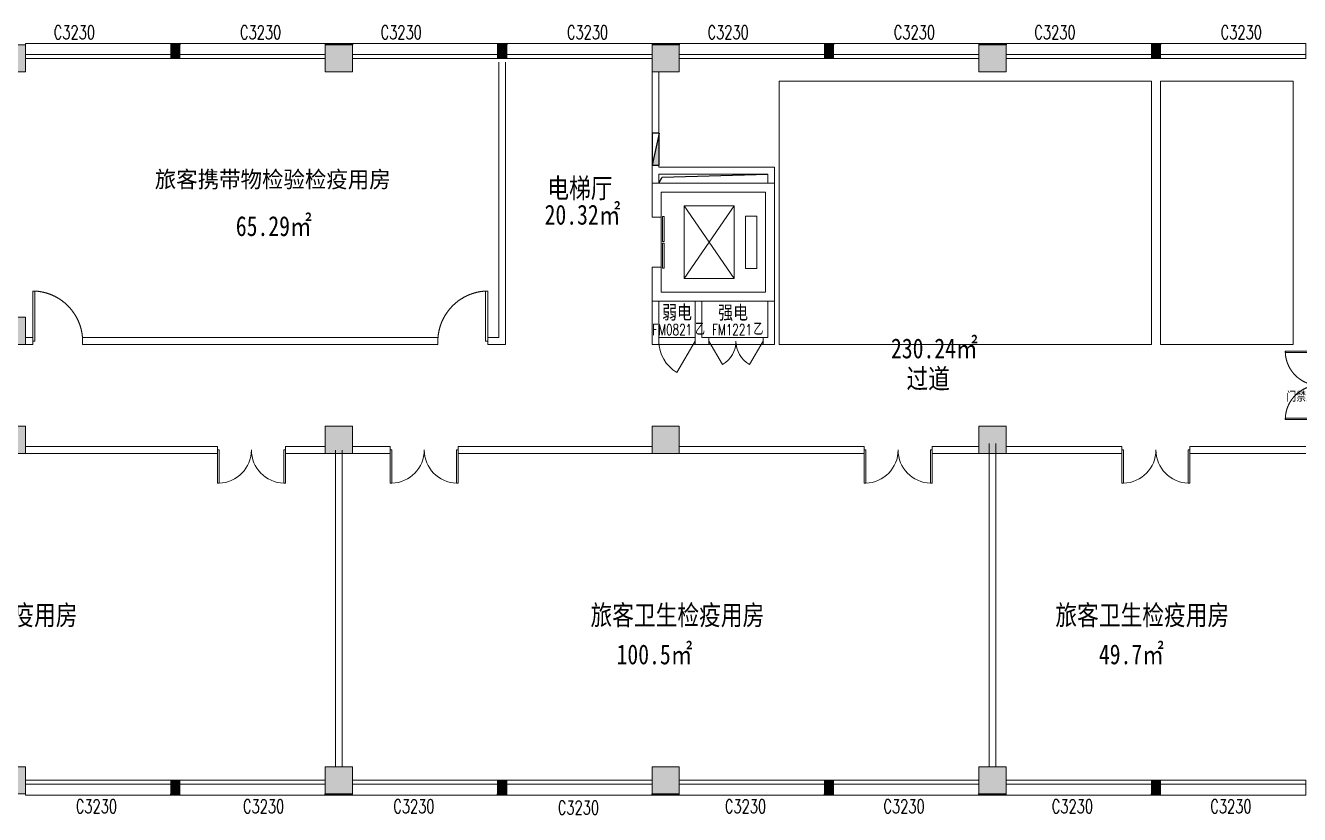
# Model space of a CAD drawing. Header units: millimetres. Extents: x 164760 to 3716174, y -1766400 to 11969.
# Drawn here: x 3520177 to 3548239, y -1520825 to -1503447 of the extents above; entities that cross this region are included whole.
import ezdxf

# ---------------------------------------------------------------- set-up
doc = ezdxf.new("R2010")
doc.units = ezdxf.units.MM
doc.header["$LTSCALE"] = 1000
doc.linetypes.add('HIDDEN', pattern=[0.375, 0.25, -0.125, 0, 0])
doc.layers.get('0').update_dxf_attribs({"color": 253, "linetype": 'CONTINUOUS'})
for name, color, linetype in [('3', 253, 'CONTINUOUS'), ('FC-Text Annotation', 253, 'CONTINUOUS'), ('PUB_TEXT', 253, 'CONTINUOUS'), ('SURFACE', 253, 'CONTINUOUS'), ('w-消火栓', 253, 'CONTINUOUS'), ('WINDOW_TEXT', 253, 'CONTINUOUS')]:
    doc.layers.add(name, color=color, linetype=linetype)
for name, color, linetype, lineweight in [('COLUMN', 253, 'CONTINUOUS', 0), ('DOOR【门】', 253, 'CONTINUOUS', 0), ('FF-Door【门】', 253, 'CONTINUOUS', 0), ('FF-Text【平面文字】', 253, 'CONTINUOUS', 0), ('FF-Win【窗】', 253, 'CONTINUOUS', 0), ('PUB_HATCH', 253, 'CONTINUOUS', 0), ('RC-FIN【天花轮廓线】', 253, 'CONTINUOUS', 0), ('RC-Modelling【天花造型】', 253, 'CONTINUOUS', 0), ('STAIR', 253, 'CONTINUOUS', 0), ('Wall【墙体】', 253, 'CONTINUOUS', 0)]:
    doc.layers.add(name, color=color, linetype=linetype, lineweight=lineweight)
doc.styles.add('_TCH_WINDOW', font='SIMPLEX', dxfattribs={"bigfont": 'GBCBIG'})
doc.styles.get("Standard").update_dxf_attribs({"font": 'GBENOR', "bigfont": 'GBCBIG'})
doc.styles.add('宋体', font='', dxfattribs={"width": 0.7})
doc.styles.add('文字', font='')
doc.styles.get('宋体').set_extended_font_data('SimSun')
doc.styles.get('文字').set_extended_font_data('SimSun')

# ---------------------------------------------------------------- blocks, each defined once
blk = doc.blocks.new('$WINLIB2D$00000004')
for p, q in [((-0.5, 0.5), (0.5, 0.5)), ((-0.5, 0.5), (-0.5, -0.5)), ((0.5, -0.5), (0.5, 0.5)), ((-0.5, 0.2406), (0.5, 0.2406)), ((-0.5, -0.5), (0.5, -0.5))]:
    blk.add_line(p, q)
blk = doc.blocks.new('海龙_0918165925')
at = {"layer": 'PUB_HATCH'}
for points in [[(-11100, -600), (-10500, -600), (-10500, 0), (-11100, 0)], [(-7300, -300), (-7100, -300), (-7100, 0), (-7300, 0)], [(-3900, -600), (-3300, -600), (-3300, 0), (-3900, 0)], [(-100, -300), (100, -300), (100, 0), (-100, 0)], [(3300, -600), (3900, -600), (3900, 0), (3300, 0)], [(7100, -300), (7300, -300), (7300, 0), (7100, 0)], [(10500, -600), (11100, -600), (11100, 0), (10500, 0)], [(14300, -300), (14500, -300), (14500, 0), (14300, 0)], [(-11100, -6600), (-10500, -6600), (-10500, -6000), (-11100, -6000)], [(-11100, -9000), (-10500, -9000), (-10500, -8400), (-11100, -8400)], [(-3900, -9000), (-3300, -9000), (-3300, -8400), (-3900, -8400)], [(3300, -9000), (3900, -9000), (3900, -8400), (3300, -8400)], [(10500, -9000), (11100, -9000), (11100, -8400), (10500, -8400)], [(-11100, -16500), (-10500, -16500), (-10500, -15900), (-11100, -15900)], [(-3900, -16500), (-3300, -16500), (-3300, -15900), (-3900, -15900)], [(3300, -16500), (3900, -16500), (3900, -15900), (3300, -15900)], [(10500, -16500), (11100, -16500), (11100, -15900), (10500, -15900)], [(-7100, -16200), (-7300, -16200), (-7300, -16500), (-7100, -16500)], [(100, -16200), (-100, -16200), (-100, -16500), (100, -16500)], [(7300, -16200), (7100, -16200), (7100, -16500), (7300, -16500)], [(14500, -16200), (14300, -16200), (14300, -16500), (14500, -16500)]]:
    blk.add_hatch(color=256, dxfattribs=at).paths.add_polyline_path(points)
at = {"layer": 'COLUMN'}
for p, q in [((-10500, 0), (-11100, 0)), ((-3300, 0), (-3900, 0)), ((3900, 0), (3300, 0)), ((11100, 0), (10500, 0)), ((-10500, -600), (-10500, -300)), ((-3900, -300), (-3900, -600)), ((-3300, -600), (-3300, -300)), ((3300, -300), (3300, -600)), ((3900, -600), (3900, -300)), ((10500, -300), (10500, -600)), ((11100, -600), (11100, -300)), ((-11100, -600), (-10500, -600)), ((-3900, -600), (-3300, -600)), ((3300, -600), (3900, -600)), ((10500, -600), (11100, -600)), ((-10500, -6000), (-11100, -6000)), ((-10500, -6600), (-10500, -6000)), ((-11100, -6600), (-10500, -6600)), ((-10500, -8400), (-11100, -8400)), ((-10500, -9000), (-10500, -8400)), ((-3300, -8400), (-3900, -8400)), ((-3900, -8400), (-3900, -9000)), ((-3300, -9000), (-3300, -8400)), ((3900, -8400), (3300, -8400)), ((3300, -8400), (3300, -9000)), ((3900, -9000), (3900, -8400)), ((11100, -8400), (10500, -8400)), ((10500, -8400), (10500, -9000)), ((11100, -9000), (11100, -8400)), ((-11100, -9000), (-10500, -9000)), ((-3900, -9000), (-3300, -9000)), ((3300, -9000), (3900, -9000)), ((10500, -9000), (11100, -9000)), ((-10500, -15900), (-11100, -15900)), ((-10500, -16200), (-10500, -15900)), ((-3300, -15900), (-3900, -15900)), ((-3900, -15900), (-3900, -16200)), ((-3300, -16200), (-3300, -15900)), ((3900, -15900), (3300, -15900)), ((3300, -15900), (3300, -16200)), ((3900, -16200), (3900, -15900)), ((11100, -15900), (10500, -15900)), ((10500, -15900), (10500, -16200)), ((11100, -16200), (11100, -15900)), ((-11100, -16500), (-10500, -16500)), ((-3900, -16500), (-3300, -16500)), ((3300, -16500), (3900, -16500)), ((10500, -16500), (11100, -16500))]:
    blk.add_line(p, q, dxfattribs=at)
blk = doc.blocks.new('$QC001_5')
blk.add_line((-325, 200), (325, 0))
blk.add_lwpolyline([(325, 0), (325, 200), (-325, 200), (-325, 0)], close=True)
blk.add_solid([(-325, 200), (325, 200), (-325, 200), (325, 0)])
at = {"flags": 1}
for tag in ['UNIT', 'WHAT', 'SPEC']:
    blk.add_attdef(tag, (0, 0), '', height=0.001, dxfattribs=at)
blk = doc.blocks.new('$TCHSYS$LDOR22D')
for p, q in [((-0.517, 0.833), (-0.017, 0.833)), ((-0.517, 0.833), (-0.517, 0.667)), ((-0.017, 0.833), (-0.017, 0.667)), ((0.017, 0.833), (0.017, 0.667)), ((0.017, 0.833), (0.517, 0.833)), ((0.517, 0.833), (0.517, 0.667)), ((-0.517, 0.667), (-0.017, 0.667)), ((0.017, 0.667), (0.517, 0.667)), ((-0.5, 0.5), (0.5, 0.5))]:
    blk.add_line(p, q)
blk = doc.blocks.new('$DorLib2D$00000214')
at = {"color": 0}
blk.add_line((0.5, 0), (0, 0.866), dxfattribs=at)
blk.add_arc((0.5, 0), 1, 120, 180, dxfattribs=at)
blk = doc.blocks.new('$DorLib2D$00000215')
at = {"color": 0}
for p, q in [((-0.5, 0), (-0.25, 0.433)), ((0.5, 0), (0.25, 0.433))]:
    blk.add_line(p, q, dxfattribs=at)
for centre, start, end in [((-0.5, 0), 0, 60), ((0.5, 0), 120, 180)]:
    blk.add_arc(centre, 0.5, start, end, dxfattribs=at)
blk = doc.blocks.new('$DorLib2D$00000002')
for p, q in [((-0.5, 0), (-0.5, 0.4875)), ((-0.475, 0.4875), (-0.5, 0.4875)), ((-0.475, 0), (-0.475, 0.4875)), ((0.475, 0), (0.475, 0.4875)), ((0.475, 0.4875), (0.5, 0.4875)), ((0.5, 0), (0.5, 0.4875)), ((-0.5, 0), (-0.475, 0)), ((0.5, 0), (0.475, 0))]:
    blk.add_line(p, q)
at = {"lineweight": 13}
for centre, start, end in [((-0.4875, 0), 0, 88.53072), ((0.4875, 0), 91.46928, 180)]:
    blk.add_arc(centre, 0.4875, start, end, dxfattribs=at)
blk = doc.blocks.new('DOOR_D01')
at = {"layer": 'DOOR【门】'}
blk.add_lwpolyline([(-0.456, 1), (-0.456, 0), (-0.5, 0), (-0.5, 1)], close=True, dxfattribs=at)
at = {"layer": 'DOOR【门】', "color": 8, "linetype": 'HIDDEN', "ltscale": 15}
blk.add_arc((-0.511, -0.01), 1.011, 0.5915, 87.4664, dxfattribs=at)
blk = doc.blocks.new('DOOR_D02')
at = {"layer": 'FF-Door【门】'}
for p, q in [((-0.484, 0.5), (-0.5, 0.5)), ((-0.5, 0), (-0.5, 0.5)), ((-0.484, 0), (-0.484, 0.5)), ((0.484, 0), (0.484, 0.5)), ((0.484, 0.5), (0.5, 0.5)), ((0.5, 0), (0.5, 0.5)), ((-0.484, 0), (-0.5, 0)), ((0.484, 0), (0.5, 0))]:
    blk.add_line(p, q, dxfattribs=at)
at = {"layer": 'FF-Door【门】', "color": 8, "linetype": 'HIDDEN', "ltscale": 15}
for centre, start, end in [((-0.5, 0), 0, 90), ((0.5, 0), 90, 180)]:
    blk.add_arc(centre, 0.5, start, end, dxfattribs=at)
blk = doc.blocks.new('海龙_0926162936')
at = {"layer": '3', "color": 1}
blk.add_lwpolyline([(3400, -3504), (3476, -3374), (5800, -3304)], dxfattribs=at)
at = {"layer": 'FF-Door【门】', "color": 1}
for p, q in [((3400, -6904), (4200, -6904)), ((4500, -6904), (5700, -6904)), ((3400, -7054), (4200, -7054)), ((4500, -7054), (5700, -7054))]:
    blk.add_line(p, q, dxfattribs=at)
blk.add_lwpolyline([(-10343, -5879), (-10343, -6979), (-10391, -6979), (-10391, -5879)], close=True, dxfattribs=at)
at = {"layer": 'FF-Door【门】', "color": 1, "linetype": 'HIDDEN', "ltscale": 15}
blk.add_arc((-10404, -6990), 1113, 0.5915, 87.4664, dxfattribs=at)
at = {"layer": 'RC-FIN【天花轮廓线】', "color": 1}
for p, q in [((6050, -7054), (14250, -7054)), ((14450, -7054), (17375, -7054))]:
    blk.add_line(p, q, dxfattribs=at)
for points in [[(6050, -7054), (6050, -1254), (14250, -1254), (14250, -7054)], [(14450, -7054), (14450, -1254), (17375, -1254), (17375, -7054)]]:
    blk.add_lwpolyline(points, dxfattribs=at)
blk.add_lwpolyline([(6050, -7054), (14250, -7054), (14250, -1254), (6050, -1254)], close=True, dxfattribs=at)
at = {"layer": 'STAIR', "color": 1}
for p, q in [((3957, -5604), (5057, -4004)), ((5057, -5604), (3957, -4004)), ((3957, -4004), (5057, -4004)), ((3957, -5604), (3957, -4004)), ((5057, -4004), (5057, -5604)), ((5307, -4229), (5557, -4229)), ((5307, -5379), (5307, -4229)), ((5557, -4229), (5557, -5379)), ((5057, -5604), (3957, -5604)), ((5557, -5379), (5307, -5379))]:
    blk.add_line(p, q, dxfattribs=at)
at = {"layer": 'SURFACE', "color": 1}
for p, q in [((-7350, -424), (-7350, -454)), ((-7350, -424), (-7150, -424)), ((-7150, -424), (-7150, -454)), ((-3950, -424), (-3950, -454)), ((-3950, -424), (-3650, -424)), ((-3650, -424), (-3350, -424)), ((-3350, -424), (-3350, -454)), ((-150, -424), (-150, -454)), ((-150, -424), (50, -424)), ((50, -424), (50, -454)), ((3250, -424), (3250, -454)), ((3250, -424), (3550, -424)), ((3550, -424), (3850, -424)), ((3850, -424), (3850, -454)), ((7050, -424), (7050, -454)), ((7050, -424), (7250, -424)), ((7250, -424), (7250, -454)), ((10450, -424), (10450, -454)), ((10450, -424), (10750, -424)), ((10750, -424), (11050, -424)), ((11050, -424), (11050, -454)), ((14250, -424), (14250, -454)), ((14250, -424), (14450, -424)), ((14450, -424), (14450, -454)), ((-7350, -16984), (-7350, -16954)), ((-7150, -16984), (-7350, -16984)), ((-7150, -16984), (-7150, -16954)), ((-3950, -16984), (-3950, -16954)), ((-3650, -16984), (-3950, -16984)), ((-3350, -16984), (-3650, -16984)), ((-3350, -16984), (-3350, -16954)), ((-150, -16984), (-150, -16954)), ((50, -16984), (-150, -16984)), ((50, -16984), (50, -16954)), ((3250, -16984), (3250, -16954)), ((3550, -16984), (3250, -16984)), ((3850, -16984), (3550, -16984)), ((3850, -16984), (3850, -16954)), ((7050, -16984), (7050, -16954)), ((7250, -16984), (7050, -16984)), ((7250, -16984), (7250, -16954)), ((10450, -16984), (10450, -16954)), ((10750, -16984), (10450, -16984)), ((11050, -16984), (10750, -16984)), ((11050, -16984), (11050, -16954)), ((14250, -16984), (14250, -16954)), ((14450, -16984), (14250, -16984)), ((14450, -16984), (14450, -16954))]:
    blk.add_line(p, q, dxfattribs=at)
at = {"layer": 'Wall【墙体】', "color": 1}
for p, q in [((-7150, -454), (-7350, -454)), ((-7350, -454), (-7350, -754)), ((-7150, -754), (-7150, -454)), ((50, -454), (-150, -454)), ((-150, -454), (-150, -754)), ((50, -754), (50, -454)), ((7250, -454), (7050, -454)), ((7050, -454), (7050, -754)), ((7250, -754), (7250, -454)), ((14450, -454), (14250, -454)), ((14250, -454), (14250, -754)), ((14450, -754), (14450, -454)), ((-7350, -754), (-7150, -754)), ((-150, -754), (50, -754)), ((-125, -838), (-125, -6904)), ((25, -838), (25, -7054)), ((7050, -754), (7250, -754)), ((14250, -754), (14450, -754)), ((3250, -1054), (3250, -3229)), ((3400, -1054), (3400, -3154)), ((3250, -3229), (3250, -3504)), ((3400, -3154), (5950, -3154)), ((3400, -3304), (5800, -3304)), ((3400, -3304), (3400, -3504)), ((5800, -3304), (5800, -3504)), ((5950, -3154), (5950, -3504)), ((3250, -3504), (5950, -3504)), ((3250, -3504), (3250, -4254)), ((3400, -3504), (3250, -3504)), ((5950, -3504), (5800, -3504)), ((5950, -3504), (5950, -6104)), ((3450, -3704), (5750, -3704)), ((3450, -4254), (3450, -3704)), ((5750, -3704), (5750, -5904)), ((3250, -4254), (3450, -4254)), ((3450, -5354), (3250, -5354)), ((3250, -5354), (3250, -6104)), ((3450, -5904), (3450, -5354)), ((3250, -6104), (5950, -6104)), ((3250, -6104), (3250, -7054)), ((3400, -6104), (3250, -6104)), ((3400, -6104), (3400, -6904)), ((3450, -5904), (5750, -5904)), ((4200, -6104), (4200, -6904)), ((4350, -6104), (4200, -6104)), ((4350, -6104), (4350, -6904)), ((5800, -6104), (5800, -6904)), ((5950, -6104), (5800, -6104)), ((5950, -6104), (5950, -7054)), ((-10391, -6904), (-10550, -6904)), ((-10391, -6904), (-10391, -7054)), ((-1464, -6904), (-9295, -6904)), ((-9291, -7054), (-9291, -6904)), ((-1467, -7054), (-1467, -6904)), ((-125, -6904), (-367, -6904)), ((-367, -6904), (-367, -7054)), ((3400, -7054), (3400, -6904)), ((4200, -6904), (4200, -7054)), ((4500, -6904), (4350, -6904)), ((4500, -7054), (4500, -6904)), ((5800, -6904), (5700, -6904)), ((5700, -6904), (5700, -7054)), ((-10391, -7054), (-10550, -7054)), ((-1464, -7054), (-9293, -7054)), ((-367, -7054), (25, -7054)), ((3250, -7054), (3400, -7054)), ((4200, -7054), (4275, -7054)), ((4275, -7054), (4500, -7054)), ((5700, -7054), (5950, -7054)), ((10675, -9236), (10675, -16354)), ((10825, -9236), (10825, -16354)), ((-6324, -9304), (-10550, -9304)), ((-10550, -9454), (-6324, -9454)), ((-6324, -9454), (-6324, -9304)), ((-3950, -9304), (-4824, -9304)), ((-4824, -9304), (-4824, -9454)), ((-4824, -9454), (-3950, -9454)), ((-3725, -9386), (-3725, -16354)), ((-3575, -9386), (-3575, -16354)), ((-2517, -9304), (-3350, -9304)), ((-3350, -9454), (-2517, -9454)), ((-2517, -9454), (-2517, -9304)), ((3250, -9304), (-1017, -9304)), ((-1017, -9304), (-1017, -9454)), ((-1017, -9454), (3250, -9454)), ((3850, -9304), (7150, -9304)), ((3850, -9454), (7921, -9454)), ((7150, -9304), (7921, -9304)), ((7921, -9454), (7921, -9304)), ((9421, -9304), (9421, -9454)), ((9421, -9304), (10450, -9304)), ((9421, -9454), (10675, -9454)), ((13600, -9304), (11050, -9304)), ((11050, -9454), (13600, -9454)), ((13600, -9454), (13600, -9304)), ((17650, -9304), (15100, -9304)), ((15100, -9304), (15100, -9454)), ((15100, -9454), (17650, -9454)), ((-7150, -16654), (-7350, -16654)), ((-7350, -16654), (-7350, -16954)), ((-7150, -16954), (-7150, -16654)), ((50, -16654), (-150, -16654)), ((-150, -16654), (-150, -16954)), ((50, -16954), (50, -16654)), ((7250, -16654), (7050, -16654)), ((7050, -16654), (7050, -16954)), ((7225, -16754), (7075, -16754)), ((7250, -16954), (7250, -16654)), ((14450, -16654), (14250, -16654)), ((14250, -16654), (14250, -16954)), ((14450, -16954), (14450, -16654)), ((-7350, -16954), (-7150, -16954)), ((-150, -16954), (50, -16954)), ((7050, -16954), (7250, -16954)), ((14250, -16954), (14450, -16954))]:
    blk.add_line(p, q, dxfattribs=at)
at = {"color": 1, "xscale": -1100, "yscale": 1100, "zscale": 1100}
blk.add_blockref('DOOR_D01', (-917, -6979), dxfattribs=at)
at = {"layer": 'COLUMN', "color": 1}
blk.add_blockref('海龙_0918165925', (-50, -454), dxfattribs=at)
at = {"layer": 'FF-Door【门】', "color": 1}
for name, p, xscale, yscale, zscale, rotation in [('$TCHSYS$LDOR22D', (3350, -4804), -1100, 200, -1100, 270), ('$DorLib2D$00000214', (3800, -6979), -800, 800, 800, 180), ('$DorLib2D$00000215', (5100, -6979), -1200, 1200, 1200, 180), ('DOOR_D02', (17950, -7955), 1500, 1500, 1500, 89.99999999895059), ('$DorLib2D$00000002', (-5574, -9379), 1500, 1500, -1500, 180), ('$DorLib2D$00000002', (-1767, -9379), 1500, 1500, -1500, 180), ('$DorLib2D$00000002', (8671, -9379), 1500, 1500, -1500, 180), ('$DorLib2D$00000002', (14350, -9379), 1500, 1500, -1500, 180)]:
    blk.add_blockref(name, p, dxfattribs=dict(at, xscale=xscale, yscale=yscale, zscale=zscale, rotation=rotation))
at = {"layer": 'FF-Win【窗】', "color": 1}
ref = blk.add_blockref('$WINLIB2D$00000004', (-8950, -589), dxfattribs=dict(at, xscale=3200, yscale=-330, zscale=3200))
ref.add_attrib('A', 'C3230', (-9928, -328), dxfattribs={"layer": 'WINDOW_TEXT', "height": 297.5, "style": '_TCH_WINDOW', "width": 0.705882})
ref = blk.add_blockref('$WINLIB2D$00000004', (-5550, -589), dxfattribs=dict(at, xscale=3200, yscale=-330, zscale=3200))
ref.add_attrib('A', 'C3230', (-5825, -328), dxfattribs={"layer": 'WINDOW_TEXT', "height": 297.5, "style": '_TCH_WINDOW', "width": 0.705882})
ref = blk.add_blockref('$WINLIB2D$00000004', (-1750, -589), dxfattribs=dict(at, xscale=3200, yscale=-330, zscale=3200))
ref.add_attrib('A', 'C3230', (-2728, -328), dxfattribs={"layer": 'WINDOW_TEXT', "height": 297.5, "style": '_TCH_WINDOW', "width": 0.705882})
ref = blk.add_blockref('$WINLIB2D$00000004', (1650, -589), dxfattribs=dict(at, xscale=3200, yscale=-330, zscale=3200))
ref.add_attrib('A', 'C3230', (1375, -328), dxfattribs={"layer": 'WINDOW_TEXT', "height": 297.5, "style": '_TCH_WINDOW', "width": 0.705882})
ref = blk.add_blockref('$WINLIB2D$00000004', (5450, -589), dxfattribs=dict(at, xscale=3200, yscale=-330, zscale=3200))
ref.add_attrib('A', 'C3230', (4472, -328), dxfattribs={"layer": 'WINDOW_TEXT', "height": 297.5, "style": '_TCH_WINDOW', "width": 0.705882})
ref = blk.add_blockref('$WINLIB2D$00000004', (8850, -589), dxfattribs=dict(at, xscale=3200, yscale=-330, zscale=3200))
ref.add_attrib('A', 'C3230', (8575, -328), dxfattribs={"layer": 'WINDOW_TEXT', "height": 297.5, "style": '_TCH_WINDOW', "width": 0.705882})
ref = blk.add_blockref('$WINLIB2D$00000004', (12650, -589), dxfattribs=dict(at, xscale=3200, yscale=-330, zscale=3200))
ref.add_attrib('A', 'C3230', (11672, -328), dxfattribs={"layer": 'WINDOW_TEXT', "height": 297.5, "style": '_TCH_WINDOW', "width": 0.705882})
ref = blk.add_blockref('$WINLIB2D$00000004', (16050, -589), dxfattribs=dict(at, xscale=3200, yscale=-330, zscale=3200))
ref.add_attrib('A', 'C3230', (15775, -328), dxfattribs={"layer": 'WINDOW_TEXT', "height": 297.5, "style": '_TCH_WINDOW', "width": 0.705882})
ref = blk.add_blockref('$WINLIB2D$00000004', (-8950, -16819), dxfattribs=dict(at, xscale=3200, yscale=-330, zscale=3200, rotation=180))
ref.add_attrib('A', 'C3230', (-9442, -17377), dxfattribs={"layer": 'WINDOW_TEXT', "height": 297.5, "style": '_TCH_WINDOW', "width": 0.705882})
ref = blk.add_blockref('$WINLIB2D$00000004', (-5550, -16819), dxfattribs=dict(at, xscale=3200, yscale=-330, zscale=3200, rotation=180))
ref.add_attrib('A', 'C3230', (-5760, -17377), dxfattribs={"layer": 'WINDOW_TEXT', "height": 297.5, "style": '_TCH_WINDOW', "width": 0.705882})
ref = blk.add_blockref('$WINLIB2D$00000004', (-1750, -16819), dxfattribs=dict(at, xscale=3200, yscale=-330, zscale=3200, rotation=180))
ref.add_attrib('A', 'C3230', (-2449, -17377), dxfattribs={"layer": 'WINDOW_TEXT', "height": 297.5, "style": '_TCH_WINDOW', "width": 0.705882})
ref = blk.add_blockref('$WINLIB2D$00000004', (1650, -16819), dxfattribs=dict(at, xscale=3200, yscale=-330, zscale=3200, rotation=180))
ref.add_attrib('A', 'C3230', (1175, -17407), dxfattribs={"layer": 'WINDOW_TEXT', "height": 297.5, "style": '_TCH_WINDOW', "width": 0.705882})
ref = blk.add_blockref('$WINLIB2D$00000004', (5450, -16819), dxfattribs=dict(at, xscale=3200, yscale=-330, zscale=3200, rotation=180))
ref.add_attrib('A', 'C3230', (4855, -17377), dxfattribs={"layer": 'WINDOW_TEXT', "height": 297.5, "style": '_TCH_WINDOW', "width": 0.705882})
ref = blk.add_blockref('$WINLIB2D$00000004', (8850, -16819), dxfattribs=dict(at, xscale=3200, yscale=-330, zscale=3200, rotation=180))
ref.add_attrib('A', 'C3230', (8347, -17377), dxfattribs={"layer": 'WINDOW_TEXT', "height": 297.5, "style": '_TCH_WINDOW', "width": 0.705882})
ref = blk.add_blockref('$WINLIB2D$00000004', (12650, -16819), dxfattribs=dict(at, xscale=3200, yscale=-330, zscale=3200, rotation=180))
ref.add_attrib('A', 'C3230', (12055, -17377), dxfattribs={"layer": 'WINDOW_TEXT', "height": 297.5, "style": '_TCH_WINDOW', "width": 0.705882})
ref = blk.add_blockref('$WINLIB2D$00000004', (16050, -16819), dxfattribs=dict(at, xscale=3200, yscale=-330, zscale=3200, rotation=180))
ref.add_attrib('A', 'C3230', (15547, -17377), dxfattribs={"layer": 'WINDOW_TEXT', "height": 297.5, "style": '_TCH_WINDOW', "width": 0.705882})
at = {"layer": 'w-消火栓', "color": 1, "xscale": 1.077000000048428, "yscale": 0.8000000000465661, "rotation": 270}
blk.add_blockref('$QC001_5', (3250, -2754), dxfattribs=at)
at = {"layer": 'FC-Text Annotation', "color": 1, "style": '文字', "width": 0.8}
for s, height, p in [('电梯厅', 438.6, (944, -3832)), ('20.32㎡', 438.6, (884, -4416)), ('65.29㎡', 438.6, (-5917, -4667)), ('230.24㎡', 438.6, (8514, -7361)), ('过道', 438.6, (8854, -8029)), ('门禁火灾时自动打开', 199.1, (17222, -8294)), ('旅客卫生检疫用房', 438.6, (-13233, -13235)), ('旅客卫生检疫用房', 438.6, (1895, -13235)), ('旅客卫生检疫用房', 438.6, (12135, -13235)), ('100.5㎡', 438.6, (2469, -14100)), ('49.7㎡', 438.6, (13093, -14098))]:
    blk.add_text(s, height=height, dxfattribs=at).set_placement(p)
at = {"layer": 'FF-Text【平面文字】', "color": 1, "style": '文字', "width": 0.95}
blk.add_text('旅客携带物检验检疫用房', height=364.55, dxfattribs=at).set_placement((-7702, -3601, 0))
at = {"layer": 'PUB_TEXT', "color": 1, "style": '宋体', "width": 0.8}
for s, p in [('弱电', (3471, -6498)), ('强电', (4707, -6502))]:
    blk.add_text(s, height=302.1, dxfattribs=at).set_placement(p)
at = {"layer": 'WINDOW_TEXT', "color": 1, "style": '_TCH_WINDOW', "width": 0.705882}
for s, p in [('FM0821', (3257, -6849)), ('FM1221', (4573, -6849))]:
    blk.add_text(s, height=238, dxfattribs=at).set_placement(p)
at = {"layer": 'WINDOW_TEXT', "color": 1, "style": '_TCH_WINDOW'}
for p in [(4201, -6849), (5485, -6849)]:
    blk.add_text('乙', height=270, dxfattribs=at).set_placement(p)

msp = doc.modelspace()

# ---------------------------------------------------------------- block references
at = {"layer": 'RC-Modelling【天花造型】'}
msp.add_blockref('海龙_0926162936', (3530726.9, -1503417.1), dxfattribs=at)

doc.saveas('drawing.dxf')
